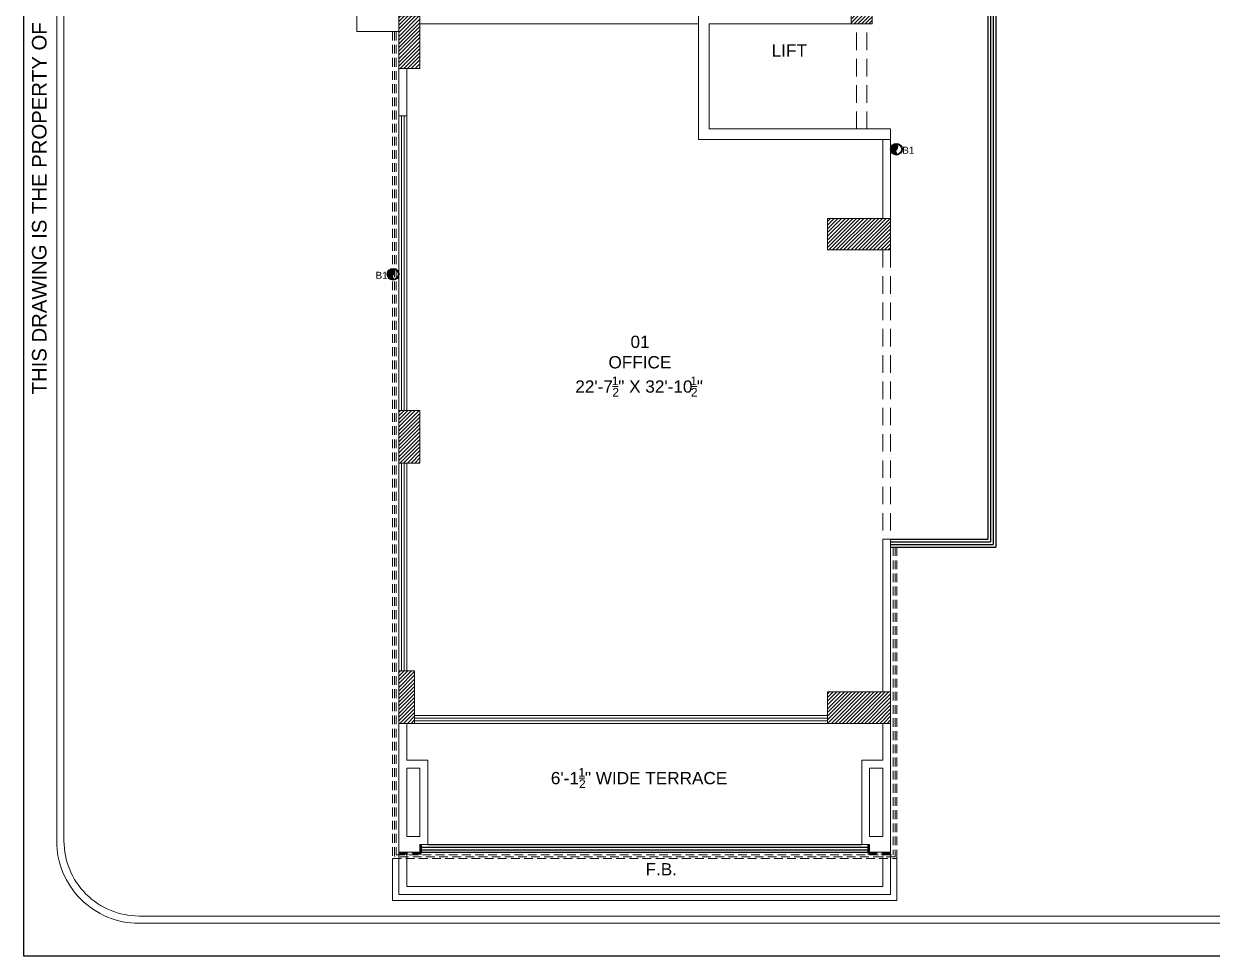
# Model space of a CAD drawing. Header units: inches. Extents: x 1807 to 67852, y 1160 to 20242.
# Drawn here: x 11298 to 11976, y 8125 to 8657 of the extents above; entities that cross this region are included whole.
import ezdxf

# ---------------------------------------------------------------- set-up
doc = ezdxf.new("R2010")
doc.units = ezdxf.units.IN
doc.header["$MEASUREMENT"] = 0
doc.linetypes.add('DASHED', pattern=[0.75, 0.5, -0.25])
for name, color, linetype, lineweight in [('02WINDOW & DOTTED', 8, 'Continuous', 20), ('4 upvc pip', 5, 'Continuous', 30), ('4 upvc pip hatch', 6, 'Continuous', 5), ('4. UPCV', 6, 'Continuous', 30), ('A-HATCH', 252, 'Continuous', 13), ('BLOCK', 7, 'Continuous', 0), ('column_01', 7, 'Continuous', 18), ('HATCH', 8, 'Continuous', 0), ('RAILING', 8, 'Continuous', 25), ('SHOP TEXT', 7, 'Continuous', 15), ('wall', 7, 'Continuous', 20)]:
    doc.layers.add(name, color=color, linetype=linetype, lineweight=lineweight)
doc.styles.add('Krupalu', font='arial.ttf', dxfattribs={"height": 8})
doc.styles.add('Krupalu 1', font='arial.ttf')
pattern_1 = [(45, (0, -2407.892066694796), (-1.060660171779821, 1.060660171779821), [])]

# ---------------------------------------------------------------- blocks, each defined once
blk = doc.blocks.new('rtytrut')
at = {"layer": 'HATCH'}
h = blk.add_hatch(dxfattribs=at)
h.set_pattern_fill('ANSI31', color=256, scale=12, style=0)
h.set_pattern_definition(pattern_1)
h.paths.add_polyline_path([(135215.6783395884, -630921.393215023), (135215.6783400592, -630885.393214976), (135227.6783400662, -630885.3932150751), (135227.67833959, -630921.3932151389)])
h = blk.add_hatch(dxfattribs=at)
h.set_pattern_fill('ANSI31', color=256, scale=12, style=0)
h.set_pattern_definition(pattern_1)
h.paths.add_polyline_path([(134969.6783374655, -630916.8932149205), (134969.6783369947, -630946.8932149676), (134957.6783369877, -630946.8932148684), (134957.6783374639, -630916.8932148046)])
h = blk.add_hatch(dxfattribs=at)
h.set_pattern_fill('ANSI31', color=256, scale=12, style=0)
h.set_pattern_definition(pattern_1)
h.paths.add_polyline_path([(135238.1783394095, -631032.3932145878), (135202.1783393625, -631032.3932150586), (135202.1783394617, -631050.3932150656), (135238.1783395255, -631050.3932145893)])
h = blk.add_hatch(dxfattribs=at)
h.set_pattern_fill('ANSI31', color=256, scale=12, style=0)
h.set_pattern_definition(pattern_1)
h.paths.add_polyline_path([(134969.6783394825, -631141.893214741), (134969.6783390117, -631171.893214788), (134957.6783390048, -631171.8932146889), (134957.678339481, -631141.8932146251)])
h = blk.add_hatch(dxfattribs=at)
h.set_pattern_fill('ANSI31', color=256, scale=12, style=0)
h.set_pattern_definition(pattern_1)
h.paths.add_polyline_path([(134966.6783400548, -631320.3932148032), (134966.678339584, -631290.3932147562), (134957.678339577, -631290.3932148553), (134957.6783400533, -631320.3932149191)])
h = blk.add_hatch(dxfattribs=at)
h.set_pattern_fill('ANSI31', color=256, scale=12, style=0)
h.set_pattern_definition(pattern_1)
h.paths.add_polyline_path([(135238.1783394624, -631302.3932147382), (135202.1783394154, -631302.393215209), (135202.1783395146, -631320.393215216), (135238.1783395784, -631320.3932147397)])
at = {"layer": 'column_01'}
for points in [[(135215.6783395884, -630921.393215023), (135215.6783400592, -630885.393214976), (135227.6783400662, -630885.3932150751), (135227.67833959, -630921.3932151389)], [(134969.6783374655, -630916.8932149205), (134969.6783369947, -630946.8932149676), (134957.6783369877, -630946.8932148684), (134957.6783374639, -630916.8932148046)], [(135238.1783394095, -631032.3932145878), (135202.1783393625, -631032.3932150586), (135202.1783394617, -631050.3932150656), (135238.1783395255, -631050.3932145893)], [(134969.6783394825, -631141.893214741), (134969.6783390117, -631171.893214788), (134957.6783390048, -631171.8932146889), (134957.678339481, -631141.8932146251)], [(134966.6783400548, -631320.3932148032), (134966.678339584, -631290.3932147562), (134957.678339577, -631290.3932148553), (134957.6783400533, -631320.3932149191)], [(135238.1783394624, -631302.3932147382), (135202.1783394154, -631302.393215209), (135202.1783395146, -631320.393215216), (135238.1783395784, -631320.3932147397)]]:
    blk.add_lwpolyline(points, close=True, dxfattribs=at)

msp = doc.modelspace()

# ---------------------------------------------------------------- hatches: boundary and pattern name
at = {"layer": '4 upvc pip hatch', "ltscale": 10}
h = msp.add_hatch(dxfattribs=at)
h.set_pattern_fill('ANSI31', color=256, scale=3, style=0)
h.set_pattern_definition([(315, (-51888.95661883766, 149311.6000378709), (-0.2651650429449554, -0.2651650429449554), [])])
edge = h.paths.add_edge_path()
edge.add_spline(control_points=[(11795.42702547666, 8588.630559952882), (11795.84371457623, 8588.066619575733), (11796.86826180401, 8586.680013710295), (11794.59912562265, 8584.622475115943), (11795.58998532019, 8583.225166204513), (11795.99159151897, 8582.658821724308)], knot_values=[0, 0, 0, 0, 1.259254292856843, 3.096230486813582, 4.348223097679245, 4.348223097679245, 4.348223097679245, 4.348223097679245], degree=3, periodic=0)
edge.add_arc((11795.63960552733, 8585.63810114418), 3, 180, 276.73795711866546, ccw=False)
edge.add_arc((11795.63960552733, 8585.63810114418), 3, 94.06338523190618, 180, ccw=False)
h = msp.add_hatch(dxfattribs=at)
h.set_pattern_fill('ANSI31', color=256, scale=3, style=0)
h.set_pattern_definition([(315, (-52176.05661883766, 149240.2943760066), (-0.2651650429449554, -0.2651650429449554), [])])
edge = h.paths.add_edge_path()
edge.add_spline(control_points=[(11508.32702547667, 8517.324898088596), (11508.74371457624, 8516.760957711447), (11509.76826180401, 8515.374351846009), (11507.49912562265, 8513.316813251657), (11508.48998532019, 8511.919504340227), (11508.89159151897, 8511.353159860022)], knot_values=[0, 0, 0, 0, 1.259254292856843, 3.096230486813582, 4.348223097679245, 4.348223097679245, 4.348223097679245, 4.348223097679245], degree=3, periodic=0)
edge.add_arc((11508.53960552733, 8514.332439279895), 3, 180, 276.73795711866546, ccw=False)
edge.add_arc((11508.53960552733, 8514.332439279895), 3, 94.06338523190618, 180, ccw=False)

# ---------------------------------------------------------------- linework, layer by layer
at = {"layer": '02WINDOW & DOTTED', "linetype": 'DASHED', "ltscale": 20}
for p, q in [((11772.83960552733, 8597.174890353257), (11772.8396055273, 8657.174890353257)), ((11772.83960552733, 8597.174890353257), (11772.8396055273, 8657.174890353257)), ((11772.83960552733, 8597.174890353257), (11772.8396055273, 8657.174890353257)), ((11772.83960552733, 8597.174890353257), (11772.8396055273, 8657.174890353257)), ((11778.83960552733, 8597.174890353257), (11778.8396055273, 8657.174890353257)), ((11778.83960552733, 8597.174890353257), (11778.8396055273, 8657.174890353257)), ((11778.83960552733, 8597.174890353257), (11778.8396055273, 8657.174890353257)), ((11778.83960552733, 8597.174890353257), (11778.8396055273, 8657.174890353257)), ((11787.83960552736, 8528.174890664552), (11787.83960552736, 8363.174890664552)), ((11787.83960552736, 8528.174890664552), (11787.83960552736, 8363.174890664552)), ((11787.83960552736, 8528.174890664552), (11787.83960552736, 8363.174890664552)), ((11787.83960552736, 8528.174890664552), (11787.83960552736, 8363.174890664552)), ((11792.33960552736, 8528.174890664552), (11792.33960552736, 8363.174890664552)), ((11792.33960552736, 8528.174890664552), (11792.33960552736, 8363.174890664552)), ((11792.33960552736, 8528.174890664552), (11792.33960552736, 8363.174890664552)), ((11792.33960552736, 8528.174890664552), (11792.33960552736, 8363.174890664552))]:
    msp.add_line(p, q, dxfattribs=at)
at = {"layer": '02WINDOW & DOTTED', "linetype": 'DASHED', "ltscale": 10}
for p, q in [((11508.33960552736, 8652.673744727304), (11508.33960552736, 8181.174890356982)), ((11508.33960552736, 8652.673744727304), (11508.33960552736, 8181.174890356982)), ((11508.33960552736, 8652.673744727304), (11508.33960552736, 8181.174890356982)), ((11508.33960552736, 8652.673744727304), (11508.33960552736, 8181.174890356982)), ((11509.33960552736, 8652.673744727304), (11509.33960552736, 8182.174890356982)), ((11509.33960552736, 8652.673744727304), (11509.33960552736, 8182.174890356982)), ((11509.33960552736, 8652.673744727304), (11509.33960552736, 8182.174890356982)), ((11509.33960552736, 8652.673744727304), (11509.33960552736, 8182.174890356982)), ((11510.33960552736, 8652.673744727304), (11510.33960552736, 8183.174890356982)), ((11510.33960552736, 8652.673744727304), (11510.33960552736, 8183.174890356982)), ((11510.33960552736, 8652.673744727304), (11510.33960552736, 8183.174890356982)), ((11510.33960552736, 8652.673744727304), (11510.33960552736, 8183.174890356982)), ((11793.83960552736, 8358.674890664552), (11793.83960552736, 8183.174890356982)), ((11793.83960552736, 8358.674890664552), (11793.83960552736, 8183.174890356982)), ((11793.83960552736, 8358.674890664552), (11793.83960552736, 8183.174890356982)), ((11793.83960552736, 8358.674890664552), (11793.83960552736, 8183.174890356982)), ((11794.83960552736, 8358.674890664552), (11794.83960552736, 8182.174890356982)), ((11794.83960552736, 8358.674890664552), (11794.83960552736, 8182.174890356982)), ((11794.83960552736, 8358.674890664552), (11794.83960552736, 8182.174890356982)), ((11794.83960552736, 8358.674890664552), (11794.83960552736, 8182.174890356982)), ((11795.83960552736, 8358.674890664552), (11795.83960552736, 8181.174890356982)), ((11795.83960552736, 8358.674890664552), (11795.83960552736, 8181.174890356982)), ((11795.83960552736, 8358.674890664552), (11795.83960552736, 8181.174890356982)), ((11795.83960552736, 8358.674890664552), (11795.83960552736, 8181.174890356982)), ((11524.33960552736, 8189.17489035512), (11524.33960552736, 8184.17489035512)), ((11524.33960552736, 8189.17489035512), (11524.33960552736, 8184.17489035512)), ((11524.33960552736, 8189.17489035512), (11524.33960552736, 8184.17489035512)), ((11524.33960552736, 8189.17489035512), (11524.33960552736, 8184.17489035512)), ((11524.83960552736, 8189.17489035512), (11524.83960552736, 8183.67489035512)), ((11524.83960552736, 8189.17489035512), (11524.83960552736, 8183.67489035512)), ((11524.83960552736, 8189.17489035512), (11524.83960552736, 8183.67489035512)), ((11524.83960552736, 8189.17489035512), (11524.83960552736, 8183.67489035512)), ((11779.33960552733, 8189.174890355236), (11779.33960552733, 8183.67489035512)), ((11779.33960552733, 8189.174890355236), (11779.33960552733, 8183.67489035512)), ((11779.33960552733, 8189.174890355236), (11779.33960552733, 8183.67489035512)), ((11779.33960552733, 8189.174890355236), (11779.33960552733, 8183.67489035512)), ((11779.83960552733, 8189.174890355236), (11779.83960552733, 8184.17489035512)), ((11779.83960552733, 8189.174890355236), (11779.83960552733, 8184.17489035512)), ((11779.83960552733, 8189.174890355236), (11779.83960552733, 8184.17489035512)), ((11779.83960552733, 8189.174890355236), (11779.83960552733, 8184.17489035512)), ((11508.33960552736, 8181.174890356982), (11795.83960552736, 8181.174890356982)), ((11508.33960552736, 8181.174890356982), (11795.83960552736, 8181.174890356982)), ((11508.33960552736, 8181.174890356982), (11795.83960552736, 8181.174890356982)), ((11508.33960552736, 8181.174890356982), (11795.83960552736, 8181.174890356982)), ((11794.83960552736, 8182.174890356982), (11509.33960552736, 8182.174890356982)), ((11794.83960552736, 8182.174890356982), (11509.33960552736, 8182.174890356982)), ((11794.83960552736, 8182.174890356982), (11509.33960552736, 8182.174890356982)), ((11794.83960552736, 8182.174890356982), (11509.33960552736, 8182.174890356982)), ((11510.33960552736, 8183.174890356982), (11793.83960552736, 8183.174890356982)), ((11510.33960552736, 8183.174890356982), (11793.83960552736, 8183.174890356982)), ((11510.33960552736, 8183.174890356982), (11793.83960552736, 8183.174890356982)), ((11510.33960552736, 8183.174890356982), (11793.83960552736, 8183.174890356982)), ((11511.83960552736, 8184.674890353257), (11511.83960552739, 8183.67489035512)), ((11511.83960552736, 8184.674890353257), (11511.83960552739, 8183.67489035512)), ((11511.83960552736, 8184.674890353257), (11511.83960552739, 8183.67489035512)), ((11511.83960552736, 8184.674890353257), (11511.83960552739, 8183.67489035512)), ((11524.33960552736, 8184.17489035512), (11511.83960552736, 8184.17489035512)), ((11524.33960552736, 8184.17489035512), (11511.83960552736, 8184.17489035512)), ((11524.33960552736, 8184.17489035512), (11511.83960552736, 8184.17489035512)), ((11524.33960552736, 8184.17489035512), (11511.83960552736, 8184.17489035512)), ((11524.83960552736, 8183.67489035512), (11511.83960552736, 8183.67489035512)), ((11524.83960552736, 8183.67489035512), (11511.83960552736, 8183.67489035512)), ((11524.83960552736, 8183.67489035512), (11511.83960552736, 8183.67489035512)), ((11524.83960552736, 8183.67489035512), (11511.83960552736, 8183.67489035512)), ((11779.33960552733, 8183.67489035512), (11792.33960552739, 8183.67489035512)), ((11779.33960552733, 8183.67489035512), (11792.33960552739, 8183.67489035512)), ((11779.33960552733, 8183.67489035512), (11792.33960552739, 8183.67489035512)), ((11779.33960552733, 8183.67489035512), (11792.33960552739, 8183.67489035512)), ((11779.83960552733, 8184.17489035512), (11792.33960552739, 8184.17489035512)), ((11779.83960552733, 8184.17489035512), (11792.33960552739, 8184.17489035512)), ((11779.83960552733, 8184.17489035512), (11792.33960552739, 8184.17489035512)), ((11779.83960552733, 8184.17489035512), (11792.33960552739, 8184.17489035512)), ((11792.33960552739, 8184.674890353257), (11792.33960552739, 8183.67489035512)), ((11792.33960552739, 8184.674890353257), (11792.33960552739, 8183.67489035512)), ((11792.33960552739, 8184.674890353257), (11792.33960552739, 8183.67489035512)), ((11792.33960552739, 8184.674890353257), (11792.33960552739, 8183.67489035512))]:
    msp.add_line(p, q, dxfattribs=at)
at = {"layer": '02WINDOW & DOTTED', "ltscale": 20}
for p, q in [((11511.84075353619, 8436.674890628696), (11511.84075353619, 8604.67489046036)), ((11511.84075353619, 8436.674890628696), (11511.84075353619, 8604.67489046036)), ((11511.84075353619, 8436.674890628696), (11511.84075353619, 8604.67489046036)), ((11511.84075353619, 8436.674890628696), (11511.84075353619, 8604.67489046036)), ((11513.34075353619, 8436.674890628696), (11513.34075353619, 8604.67489046036)), ((11513.34075353619, 8436.674890628696), (11513.34075353619, 8604.67489046036)), ((11513.34075353619, 8436.674890628696), (11513.34075353619, 8604.67489046036)), ((11513.34075353619, 8436.674890628696), (11513.34075353619, 8604.67489046036)), ((11514.84075353619, 8436.674890628696), (11514.84075353619, 8604.67489046036)), ((11514.84075353619, 8436.674890628696), (11514.84075353619, 8604.67489046036)), ((11514.84075353619, 8436.674890628696), (11514.84075353619, 8604.67489046036)), ((11514.84075353619, 8436.674890628696), (11514.84075353619, 8604.67489046036)), ((11516.34075353619, 8436.674890628696), (11516.34075353619, 8604.67489046036)), ((11516.34075353619, 8436.674890628696), (11516.34075353619, 8604.67489046036)), ((11516.34075353619, 8436.674890628696), (11516.34075353619, 8604.67489046036)), ((11516.34075353619, 8436.674890628696), (11516.34075353619, 8604.67489046036)), ((11511.83960552733, 8288.17489052299), (11511.83960552733, 8406.674890602735)), ((11511.83960552733, 8288.17489052299), (11511.83960552733, 8406.674890602735)), ((11511.83960552733, 8288.17489052299), (11511.83960552733, 8406.674890602735)), ((11511.83960552733, 8288.17489052299), (11511.83960552733, 8406.674890602735)), ((11513.33960552733, 8288.17489052299), (11513.33960552733, 8406.674890602735)), ((11513.33960552733, 8288.17489052299), (11513.33960552733, 8406.674890602735)), ((11513.33960552733, 8288.17489052299), (11513.33960552733, 8406.674890602735)), ((11513.33960552733, 8288.17489052299), (11513.33960552733, 8406.674890602735)), ((11514.83960552733, 8288.17489052299), (11514.83960552733, 8406.674890602735)), ((11514.83960552733, 8288.17489052299), (11514.83960552733, 8406.674890602735)), ((11514.83960552733, 8288.17489052299), (11514.83960552733, 8406.674890602735)), ((11514.83960552733, 8288.17489052299), (11514.83960552733, 8406.674890602735)), ((11516.33960552733, 8288.17489052299), (11516.33960552733, 8406.674890602735)), ((11516.33960552733, 8288.17489052299), (11516.33960552733, 8406.674890602735)), ((11516.33960552733, 8288.17489052299), (11516.33960552733, 8406.674890602735)), ((11516.33960552733, 8288.17489052299), (11516.33960552733, 8406.674890602735)), ((11520.84075400807, 8262.674890353257), (11756.34075351372, 8262.674890353257)), ((11520.84075400807, 8262.674890353257), (11756.34075351372, 8262.674890353257)), ((11520.84075400807, 8262.674890353257), (11756.34075351372, 8262.674890353257)), ((11520.84075400807, 8262.674890353257), (11756.34075351372, 8262.674890353257)), ((11520.84075400807, 8261.174890353257), (11756.34075351372, 8261.174890353257)), ((11520.84075400807, 8261.174890353257), (11756.34075351372, 8261.174890353257)), ((11520.84075400807, 8261.174890353257), (11756.34075351372, 8261.174890353257)), ((11520.84075400807, 8261.174890353257), (11756.34075351372, 8261.174890353257)), ((11520.84075407042, 8259.67489040285), (11756.34075353025, 8259.674891700532)), ((11520.84075407042, 8259.67489040285), (11756.34075353025, 8259.674891700532)), ((11520.84075407042, 8259.67489040285), (11756.34075353025, 8259.674891700532)), ((11520.84075407042, 8259.67489040285), (11756.34075353025, 8259.674891700532)), ((11520.84075407868, 8258.17489040285), (11756.34075353851, 8258.174891700532)), ((11520.84075407868, 8258.17489040285), (11756.34075353851, 8258.174891700532)), ((11520.84075407868, 8258.17489040285), (11756.34075353851, 8258.174891700532)), ((11520.84075407868, 8258.17489040285), (11756.34075353851, 8258.174891700532))]:
    msp.add_line(p, q, dxfattribs=at)
at = {"layer": '4 upvc pip'}
msp.add_lwpolyline([(11297.95126233416, 9838.79226470621), (13721.15252425352, 9838.79226470621), (13721.15252425352, 8125.417635068383), (11297.95126233416, 8125.417635068383)], close=True, dxfattribs=at)
at = {"layer": '4. UPCV', "ltscale": 10}
for centre, radius in [((11795.63960552733, 8585.63810114418), 3.3), ((11795.63960552733, 8585.63810114418), 3), ((11508.53960552733, 8514.332439279895), 3.3), ((11508.53960552733, 8514.332439279895), 3)]:
    msp.add_circle(centre, radius, dxfattribs=at)
for points in [[(11795.42702547666, 8588.630559952882), (11795.84371448772, 8588.066619695821), (11796.8682594517, 8586.680013654452), (11794.59912797422, 8584.622475154083), (11795.58998540422, 8583.225166086166), (11795.99159151897, 8582.658821724308)], [(11508.32702547667, 8517.324898088596), (11508.74371448773, 8516.760957831537), (11509.7682594517, 8515.374351790166), (11507.49912797423, 8513.316813289797), (11508.48998540422, 8511.919504221878), (11508.89159151897, 8511.353159860022)]]:
    msp.add_open_spline(points, degree=3, knots=[0, 0, 0, 0, 1.888881036914295, 4.644344532957505, 6.522333056651726, 6.522333056651726, 6.522333056651726, 6.522333056651726], dxfattribs=at)
at = {"layer": 'A-HATCH'}
for points in [[(13655.40475003916, 9820.026733048175), (11359.61924405588, 9820.026733048275, 0.4142135623730951), (11316.71679399206, 9777.124282984372), (11316.71679399206, 8191.165409282758, 0.4142135623730951), (11363.69903654837, 8144.183166726254), (13652.34557484106, 8144.183166726254, 0.4142135623730953), (13702.38699259563, 8194.224584480915), (13702.38699259563, 9773.044490491833, 0.4142135623730951)], [(13655.40475003916, 9815.856614902006), (11359.61924405588, 9815.85661490208, 0.4142135623730951), (11320.88691213806, 9777.124282984372), (11320.88691213806, 8191.165409282758, 0.4142135623730951), (11363.69903654837, 8148.353284872497), (13652.34557484106, 8148.353284872497, 0.4142135623731504), (13698.21687444937, 8194.224584480915), (13698.21687444937, 9773.044490491833, 0.4142135623731546)]]:
    msp.add_lwpolyline(points, format="xyb", close=True, dxfattribs=at)
at = {"layer": 'RAILING'}
for p, q in [((11847.83960552733, 9372.67489035314), (11847.83960552739, 8363.174890664552)), ((11847.83960552733, 9372.67489035314), (11847.83960552739, 8363.174890664552)), ((11847.83960552733, 9372.67489035314), (11847.83960552739, 8363.174890664552)), ((11847.83960552733, 9372.67489035314), (11847.83960552739, 8363.174890664552)), ((11849.33960552733, 9372.67489035314), (11849.33960552739, 8361.674890664552)), ((11849.33960552733, 9372.67489035314), (11849.33960552739, 8361.674890664552)), ((11849.33960552733, 9372.67489035314), (11849.33960552739, 8361.674890664552)), ((11849.33960552733, 9372.67489035314), (11849.33960552739, 8361.674890664552)), ((11850.83960552733, 9368.17489035314), (11850.83960552739, 8360.174890664552)), ((11850.83960552733, 9368.17489035314), (11850.83960552739, 8360.174890664552)), ((11850.83960552733, 9368.17489035314), (11850.83960552739, 8360.174890664552)), ((11850.83960552733, 9368.17489035314), (11850.83960552739, 8360.174890664552)), ((11852.33960552733, 9368.17489035314), (11852.33960552739, 8358.674890664552)), ((11852.33960552733, 9368.17489035314), (11852.33960552739, 8358.674890664552)), ((11852.33960552733, 9368.17489035314), (11852.33960552739, 8358.674890664552)), ((11852.33960552733, 9368.17489035314), (11852.33960552739, 8358.674890664552)), ((11792.33960552736, 8363.174890664435), (11847.83960552739, 8363.174890664552)), ((11792.33960552736, 8363.174890664435), (11847.83960552739, 8363.174890664552)), ((11792.33960552736, 8363.174890664435), (11847.83960552739, 8363.174890664552)), ((11792.33960552736, 8363.174890664435), (11847.83960552739, 8363.174890664552)), ((11792.33960552736, 8361.674890664435), (11849.33960552739, 8361.674890664552)), ((11792.33960552736, 8361.674890664435), (11849.33960552739, 8361.674890664552)), ((11792.33960552736, 8361.674890664435), (11849.33960552739, 8361.674890664552)), ((11792.33960552736, 8361.674890664435), (11849.33960552739, 8361.674890664552)), ((11792.33960552739, 8360.174890664552), (11850.83960552739, 8360.174890664552)), ((11792.33960552739, 8360.174890664552), (11850.83960552739, 8360.174890664552)), ((11792.33960552739, 8360.174890664552), (11850.83960552739, 8360.174890664552)), ((11792.33960552739, 8360.174890664552), (11850.83960552739, 8360.174890664552)), ((11792.33960552739, 8358.674890664552), (11852.33960552739, 8358.674890664552)), ((11792.33960552739, 8358.674890664552), (11852.33960552739, 8358.674890664552)), ((11792.33960552739, 8358.674890664552), (11852.33960552739, 8358.674890664552)), ((11792.33960552739, 8358.674890664552), (11852.33960552739, 8358.674890664552)), ((11528.33960552733, 8189.174890353257), (11775.83960552733, 8189.174890353257)), ((11528.33960552733, 8189.174890353257), (11775.83960552733, 8189.174890353257)), ((11528.33960552733, 8189.174890353257), (11775.83960552733, 8189.174890353257)), ((11528.33960552733, 8189.174890353257), (11775.83960552733, 8189.174890353257)), ((11523.83960552739, 8187.674890353257), (11780.33960552733, 8187.674890353257)), ((11523.83960552739, 8187.674890353257), (11780.33960552733, 8187.674890353257)), ((11523.83960552739, 8187.674890353257), (11780.33960552733, 8187.674890353257)), ((11523.83960552739, 8187.674890353257), (11780.33960552733, 8187.674890353257)), ((11523.83960552739, 8186.174890353257), (11780.33960552733, 8186.174890353257)), ((11523.83960552739, 8186.174890353257), (11780.33960552733, 8186.174890353257)), ((11523.83960552739, 8186.174890353257), (11780.33960552733, 8186.174890353257)), ((11523.83960552739, 8186.174890353257), (11780.33960552733, 8186.174890353257)), ((11523.83960552739, 8184.674890353257), (11780.33960552733, 8184.674890353257)), ((11523.83960552739, 8184.674890353257), (11780.33960552733, 8184.674890353257)), ((11523.83960552739, 8184.674890353257), (11780.33960552733, 8184.674890353257)), ((11523.83960552739, 8184.674890353257), (11780.33960552733, 8184.674890353257))]:
    msp.add_line(p, q, dxfattribs=at)
at = {"layer": 'SHOP TEXT', "ltscale": 0.1}
for p, q in [((11633.78766860692, 8450.300897948939), (11637.01965728348, 8450.300897948939)), ((11633.78766860692, 8450.300897948939), (11637.01965728348, 8450.300897948939)), ((11633.78766860692, 8450.300897948939), (11637.01965728348, 8450.300897948939)), ((11633.78766860692, 8450.300897948939), (11637.01965728348, 8450.300897948939)), ((11678.59856740377, 8450.300897948939), (11681.83055608034, 8450.300897948939)), ((11678.59856740377, 8450.300897948939), (11681.83055608034, 8450.300897948939)), ((11678.59856740377, 8450.300897948939), (11681.83055608034, 8450.300897948939)), ((11678.59856740377, 8450.300897948939), (11681.83055608034, 8450.300897948939)), ((11614.77768983835, 8227.009841927356), (11618.00967851492, 8227.009841927356)), ((11614.77768983835, 8227.009841927356), (11618.00967851492, 8227.009841927356)), ((11614.77768983835, 8227.009841927356), (11618.00967851492, 8227.009841927356)), ((11614.77768983835, 8227.009841927356), (11618.00967851492, 8227.009841927356))]:
    msp.add_line(p, q, dxfattribs=at)
at = {"layer": 'wall'}
for p, q in [((11682.83960552733, 8663.174890353257), (11682.83960552733, 8591.17489035314)), ((11682.83960552733, 8663.174890353257), (11682.83960552733, 8591.17489035314)), ((11682.83960552733, 8663.174890353257), (11682.83960552733, 8591.17489035314)), ((11682.83960552733, 8663.174890353257), (11682.83960552733, 8591.17489035314)), ((11487.83960552733, 8661.674890353257), (11487.83960552733, 8652.674890353257)), ((11487.83960552733, 8661.674890353257), (11487.83960552733, 8652.674890353257)), ((11487.83960552733, 8661.674890353257), (11487.83960552733, 8652.674890353257)), ((11487.83960552733, 8661.674890353257), (11487.83960552733, 8652.674890353257)), ((11523.84075141879, 8657.17489035314), (11682.83960552736, 8657.174890353257)), ((11523.84075141879, 8657.174890353257), (11523.84075141879, 8631.674890423223)), ((11523.84075141879, 8657.17489035314), (11682.83960552736, 8657.174890353257)), ((11523.84075141879, 8657.174890353257), (11523.84075141879, 8631.674890423223)), ((11523.84075141879, 8657.17489035314), (11682.83960552736, 8657.174890353257)), ((11523.84075141879, 8657.17489035314), (11682.83960552736, 8657.174890353257)), ((11523.84075141879, 8657.174890353257), (11523.84075141879, 8631.674890423223)), ((11523.84075141879, 8657.174890353257), (11523.84075141879, 8631.674890423223)), ((11688.83960552733, 8657.174890353257), (11781.84075365714, 8657.174890353257)), ((11688.83960552733, 8657.174890356982), (11688.83960552733, 8597.174890353257)), ((11688.83960552733, 8657.174890353257), (11781.84075365714, 8657.174890353257)), ((11688.83960552733, 8657.174890356982), (11688.83960552733, 8597.174890353257)), ((11688.83960552733, 8657.174890353257), (11781.84075365714, 8657.174890353257)), ((11688.83960552733, 8657.174890356982), (11688.83960552733, 8597.174890353257)), ((11688.83960552733, 8657.174890353257), (11781.84075365714, 8657.174890353257)), ((11688.83960552733, 8657.174890356982), (11688.83960552733, 8597.174890353257)), ((11487.83960552733, 8652.674890353257), (11511.83960552733, 8652.674890571652)), ((11487.83960552733, 8652.674890353257), (11511.83960552733, 8652.674890571652)), ((11487.83960552733, 8652.674890353257), (11511.83960552733, 8652.674890571652)), ((11487.83960552733, 8652.674890353257), (11511.83960552733, 8652.674890571652)), ((11511.83960552733, 8652.674890571652), (11511.83960552733, 8604.67489046036)), ((11511.83960552733, 8652.674890571652), (11511.83960552733, 8604.67489046036)), ((11511.83960552733, 8652.674890571652), (11511.83960552733, 8604.67489046036)), ((11511.83960552733, 8652.674890571652), (11511.83960552733, 8604.67489046036)), ((11516.33960552733, 8631.674890423223), (11516.33960552733, 8604.67489046036)), ((11516.33960552733, 8631.674890423223), (11523.84075141879, 8631.674890423223)), ((11516.33960552733, 8631.674890423223), (11516.33960552733, 8604.67489046036)), ((11516.33960552733, 8631.674890423223), (11523.84075141879, 8631.674890423223)), ((11516.33960552733, 8631.674890423223), (11523.84075141879, 8631.674890423223)), ((11516.33960552733, 8631.674890423223), (11516.33960552733, 8604.67489046036)), ((11516.33960552733, 8631.674890423223), (11516.33960552733, 8604.67489046036)), ((11516.33960552733, 8631.674890423223), (11523.84075141879, 8631.674890423223)), ((11511.83960552733, 8604.67489046036), (11516.33960552733, 8604.67489046036)), ((11511.83960552733, 8604.67489046036), (11516.33960552733, 8604.67489046036)), ((11511.83960552733, 8604.67489046036), (11516.33960552733, 8604.67489046036)), ((11511.83960552733, 8604.67489046036), (11516.33960552733, 8604.67489046036)), ((11688.83960552733, 8597.174890353257), (11792.33960552733, 8597.174890353257)), ((11688.83960552733, 8597.174890353257), (11792.33960552733, 8597.174890353257)), ((11688.83960552733, 8597.174890353257), (11792.33960552733, 8597.174890353257)), ((11688.83960552733, 8597.174890353257), (11792.33960552733, 8597.174890353257)), ((11792.33960552736, 8597.174890356982), (11792.33960552736, 8528.174890739407)), ((11792.33960552736, 8597.174890356982), (11792.33960552736, 8528.174890739407)), ((11792.33960552736, 8597.174890356982), (11792.33960552736, 8528.174890739407)), ((11792.33960552736, 8597.174890356982), (11792.33960552736, 8528.174890739407)), ((11682.83960552733, 8591.174890353257), (11792.33960552736, 8591.17489035314)), ((11682.83960552733, 8591.174890353257), (11792.33960552736, 8591.17489035314)), ((11682.83960552733, 8591.174890353257), (11792.33960552736, 8591.17489035314)), ((11682.83960552733, 8591.174890353257), (11792.33960552736, 8591.17489035314)), ((11787.83960552733, 8591.174890353257), (11787.83960552733, 8546.17489074092)), ((11787.83960552733, 8591.174890353257), (11787.83960552733, 8546.17489074092)), ((11787.83960552733, 8591.174890353257), (11787.83960552733, 8546.17489074092)), ((11787.83960552733, 8591.174890353257), (11787.83960552733, 8546.17489074092)), ((11787.83960552733, 8546.17489074092), (11756.34075338642, 8546.17489074092)), ((11756.34075338642, 8546.17489074092), (11756.34075338642, 8528.174890664552)), ((11787.83960552733, 8546.17489074092), (11756.34075338642, 8546.17489074092)), ((11756.34075338642, 8546.17489074092), (11756.34075338642, 8528.174890664552)), ((11756.34075338642, 8546.17489074092), (11756.34075338642, 8528.174890664552)), ((11787.83960552733, 8546.17489074092), (11756.34075338642, 8546.17489074092)), ((11787.83960552733, 8546.17489074092), (11756.34075338642, 8546.17489074092)), ((11756.34075338642, 8546.17489074092), (11756.34075338642, 8528.174890664552)), ((11756.34075338642, 8528.174890664552), (11792.33960552736, 8528.174890664552)), ((11756.34075338642, 8528.174890664552), (11792.33960552736, 8528.174890664552)), ((11756.34075338642, 8528.174890664552), (11792.33960552736, 8528.174890664552)), ((11756.34075338642, 8528.174890664552), (11792.33960552736, 8528.174890664552)), ((11511.83960552733, 8436.674890703202), (11511.83960552733, 8406.674890602735)), ((11511.83960552733, 8436.674890703202), (11511.83960552733, 8406.674890602735)), ((11511.83960552733, 8436.674890703202), (11511.83960552733, 8406.674890602735)), ((11511.83960552733, 8436.674890703202), (11511.83960552733, 8406.674890602735)), ((11787.83960552733, 8363.174890664435), (11787.83960552736, 8276.174890119728)), ((11792.33960552736, 8363.174890664435), (11787.83960552733, 8363.174890664435)), ((11787.83960552733, 8363.174890664435), (11787.83960552736, 8276.174890119728)), ((11792.33960552736, 8363.174890664435), (11787.83960552733, 8363.174890664435)), ((11787.83960552733, 8363.174890664435), (11787.83960552736, 8276.174890119728)), ((11792.33960552736, 8363.174890664435), (11787.83960552733, 8363.174890664435)), ((11787.83960552733, 8363.174890664435), (11787.83960552736, 8276.174890119728)), ((11792.33960552736, 8363.174890664435), (11787.83960552733, 8363.174890664435)), ((11792.33960552736, 8363.174890664435), (11792.33960552733, 8184.67489035512)), ((11792.33960552736, 8363.174890664435), (11792.33960552733, 8184.67489035512)), ((11792.33960552736, 8363.174890664435), (11792.33960552733, 8184.67489035512)), ((11792.33960552736, 8363.174890664435), (11792.33960552733, 8184.67489035512)), ((11511.83960552733, 8288.174890473398), (11511.83960552733, 8184.67489035512)), ((11511.83960552733, 8288.174890473398), (11511.83960552733, 8184.67489035512)), ((11511.83960552733, 8288.174890473398), (11511.83960552733, 8184.67489035512)), ((11511.83960552733, 8288.174890473398), (11511.83960552733, 8184.67489035512)), ((11511.84075360091, 8288.174890473398), (11520.84075427903, 8288.174890572584)), ((11511.84075360091, 8288.174890473398), (11520.84075427903, 8288.174890572584)), ((11511.84075360091, 8288.174890473398), (11520.84075427903, 8288.174890572584)), ((11511.84075360091, 8288.174890473398), (11520.84075427903, 8288.174890572584)), ((11520.84075427903, 8258.17489040285), (11520.84075427903, 8288.174890572584)), ((11520.84075427903, 8258.17489040285), (11520.84075427903, 8288.174890572584)), ((11520.84075427903, 8258.17489040285), (11520.84075427903, 8288.174890572584)), ((11520.84075427903, 8258.17489040285), (11520.84075427903, 8288.174890572584)), ((11756.34075343933, 8276.174890119728), (11787.83960552736, 8276.174890119612)), ((11756.34075343933, 8258.174890588998), (11756.34075343933, 8276.174890119728)), ((11756.34075343933, 8276.174890119728), (11787.83960552736, 8276.174890119612)), ((11756.34075343933, 8258.174890588998), (11756.34075343933, 8276.174890119728)), ((11756.34075343933, 8276.174890119728), (11787.83960552736, 8276.174890119612)), ((11756.34075343933, 8258.174890588998), (11756.34075343933, 8276.174890119728)), ((11756.34075343933, 8276.174890119728), (11787.83960552736, 8276.174890119612)), ((11756.34075343933, 8258.174890588998), (11756.34075343933, 8276.174890119728)), ((11792.33960552736, 8276.174890119612), (11792.34075360277, 8276.174890119728)), ((11792.33960552736, 8276.174890119612), (11792.34075360277, 8276.174890119728)), ((11792.33960552736, 8276.174890119612), (11792.34075360277, 8276.174890119728)), ((11792.33960552736, 8276.174890119612), (11792.34075360277, 8276.174890119728)), ((11511.83960552733, 8262.674890353257), (11511.84075400572, 8262.674890353257)), ((11511.83960552733, 8262.674890353257), (11511.84075400572, 8262.674890353257)), ((11511.83960552733, 8262.674890353257), (11511.84075400572, 8262.674890353257)), ((11511.83960552733, 8262.674890353257), (11511.84075400572, 8262.674890353257)), ((11511.83960552733, 8258.174890353257), (11511.84075407717, 8258.174890353257)), ((11511.83960552733, 8258.174890353257), (11511.84075407717, 8258.174890353257)), ((11511.83960552733, 8258.174890353257), (11511.84075407717, 8258.174890353257)), ((11511.83960552733, 8258.174890353257), (11511.84075407717, 8258.174890353257)), ((11516.33960552733, 8258.174890467577), (11516.33960552733, 8237.17489035512)), ((11520.84075407868, 8258.17489040285), (11516.33960552733, 8258.174890467577)), ((11516.33960552733, 8258.174890467577), (11516.33960552733, 8237.17489035512)), ((11520.84075407868, 8258.17489040285), (11516.33960552733, 8258.174890467577)), ((11516.33960552733, 8258.174890467577), (11516.33960552733, 8237.17489035512)), ((11520.84075407868, 8258.17489040285), (11516.33960552733, 8258.174890467577)), ((11516.33960552733, 8258.174890467577), (11516.33960552733, 8237.17489035512)), ((11520.84075407868, 8258.17489040285), (11516.33960552733, 8258.174890467577)), ((11787.83960552736, 8258.174890588998), (11756.34075343933, 8258.174890588998)), ((11787.83960552736, 8258.174890588998), (11756.34075343933, 8258.174890588998)), ((11787.83960552736, 8258.174890588998), (11756.34075343933, 8258.174890588998)), ((11787.83960552736, 8258.174890588998), (11756.34075343933, 8258.174890588998)), ((11787.83960552736, 8258.174890588998), (11787.83960552733, 8237.174890353257)), ((11787.83960552736, 8258.174890588998), (11787.83960552733, 8237.174890353257)), ((11787.83960552736, 8258.174890588998), (11787.83960552733, 8237.174890353257)), ((11787.83960552736, 8258.174890588998), (11787.83960552733, 8237.174890353257)), ((11792.34075360277, 8258.174890588998), (11792.33960552736, 8258.174890588998)), ((11792.34075360277, 8258.174890588998), (11792.33960552736, 8258.174890588998)), ((11792.34075360277, 8258.174890588998), (11792.33960552736, 8258.174890588998)), ((11792.34075360277, 8258.174890588998), (11792.33960552736, 8258.174890588998)), ((11528.33960552733, 8237.17489035512), (11516.33960552733, 8237.17489035512)), ((11528.33960552733, 8237.17489035512), (11516.33960552733, 8237.17489035512)), ((11528.33960552733, 8237.17489035512), (11516.33960552733, 8237.17489035512)), ((11528.33960552733, 8237.17489035512), (11516.33960552733, 8237.17489035512)), ((11528.33960552733, 8237.174890353257), (11528.33960552733, 8189.174890355236)), ((11528.33960552733, 8237.174890353257), (11528.33960552733, 8189.174890355236)), ((11528.33960552733, 8237.174890353257), (11528.33960552733, 8189.174890355236)), ((11528.33960552733, 8237.174890353257), (11528.33960552733, 8189.174890355236)), ((11775.83960552736, 8237.174890353257), (11787.83960552733, 8237.174890353257)), ((11775.83960552736, 8237.174890353257), (11775.83960552733, 8189.17489035512)), ((11775.83960552736, 8237.174890353257), (11787.83960552733, 8237.174890353257)), ((11775.83960552736, 8237.174890353257), (11775.83960552733, 8189.17489035512)), ((11775.83960552736, 8237.174890353257), (11787.83960552733, 8237.174890353257)), ((11775.83960552736, 8237.174890353257), (11775.83960552733, 8189.17489035512)), ((11775.83960552736, 8237.174890353257), (11787.83960552733, 8237.174890353257)), ((11775.83960552736, 8237.174890353257), (11775.83960552733, 8189.17489035512)), ((11516.33960552733, 8232.674890355236), (11516.33960552733, 8193.674890355236)), ((11523.83960552733, 8232.674890355236), (11516.33960552733, 8232.67489035512)), ((11516.33960552733, 8232.674890355236), (11516.33960552733, 8193.674890355236)), ((11523.83960552733, 8232.674890355236), (11516.33960552733, 8232.67489035512)), ((11516.33960552733, 8232.674890355236), (11516.33960552733, 8193.674890355236)), ((11523.83960552733, 8232.674890355236), (11516.33960552733, 8232.67489035512)), ((11516.33960552733, 8232.674890355236), (11516.33960552733, 8193.674890355236)), ((11523.83960552733, 8232.674890355236), (11516.33960552733, 8232.67489035512)), ((11523.83960552733, 8232.674890355236), (11523.83960552733, 8193.67489035512)), ((11523.83960552733, 8232.674890355236), (11523.83960552733, 8193.67489035512)), ((11523.83960552733, 8232.674890355236), (11523.83960552733, 8193.67489035512)), ((11523.83960552733, 8232.674890355236), (11523.83960552733, 8193.67489035512)), ((11780.33960552733, 8232.674890353373), (11787.83960552736, 8232.674890353373)), ((11780.33960552733, 8232.67489035512), (11787.83960552733, 8232.67489035512)), ((11780.33960552733, 8232.67489035512), (11780.33960552733, 8193.67489035512)), ((11780.33960552733, 8232.674890353373), (11787.83960552736, 8232.674890353373)), ((11780.33960552733, 8232.67489035512), (11787.83960552733, 8232.67489035512)), ((11780.33960552733, 8232.67489035512), (11780.33960552733, 8193.67489035512)), ((11780.33960552733, 8232.674890353373), (11787.83960552736, 8232.674890353373)), ((11780.33960552733, 8232.67489035512), (11787.83960552733, 8232.67489035512)), ((11780.33960552733, 8232.67489035512), (11780.33960552733, 8193.67489035512)), ((11780.33960552733, 8232.674890353373), (11787.83960552736, 8232.674890353373)), ((11780.33960552733, 8232.67489035512), (11787.83960552733, 8232.67489035512)), ((11780.33960552733, 8232.67489035512), (11780.33960552733, 8193.67489035512)), ((11787.83960552733, 8232.67489035512), (11787.83960552733, 8193.674890355003)), ((11787.83960552733, 8232.67489035512), (11787.83960552733, 8193.674890355003)), ((11787.83960552733, 8232.67489035512), (11787.83960552733, 8193.674890355003)), ((11787.83960552733, 8232.67489035512), (11787.83960552733, 8193.674890355003)), ((11516.33960552741, 8193.674890355236), (11523.83960552741, 8193.67489035512)), ((11516.33960552741, 8193.674890355236), (11523.83960552741, 8193.67489035512)), ((11516.33960552741, 8193.674890355236), (11523.83960552741, 8193.67489035512)), ((11516.33960552741, 8193.674890355236), (11523.83960552741, 8193.67489035512)), ((11523.83960552739, 8189.17489035512), (11523.83960552739, 8184.674890353257)), ((11523.83960552736, 8189.17489035512), (11528.33960552733, 8189.17489035512)), ((11523.83960552739, 8189.17489035512), (11523.83960552739, 8184.674890353257)), ((11523.83960552736, 8189.17489035512), (11528.33960552733, 8189.17489035512)), ((11523.83960552739, 8189.17489035512), (11523.83960552739, 8184.674890353257)), ((11523.83960552736, 8189.17489035512), (11528.33960552733, 8189.17489035512)), ((11523.83960552739, 8189.17489035512), (11523.83960552739, 8184.674890353257)), ((11523.83960552736, 8189.17489035512), (11528.33960552733, 8189.17489035512)), ((11775.83960552733, 8189.17489035512), (11780.33960552733, 8189.17489035512)), ((11775.83960552733, 8189.17489035512), (11780.33960552733, 8189.17489035512)), ((11775.83960552733, 8189.17489035512), (11780.33960552733, 8189.17489035512)), ((11775.83960552733, 8189.17489035512), (11780.33960552733, 8189.17489035512)), ((11780.33960552736, 8193.67489035512), (11787.83960552733, 8193.67489035512)), ((11780.33960552736, 8193.67489035512), (11787.83960552733, 8193.67489035512)), ((11780.33960552736, 8193.67489035512), (11787.83960552733, 8193.67489035512)), ((11780.33960552736, 8193.67489035512), (11787.83960552733, 8193.67489035512)), ((11780.33960552733, 8189.17489035512), (11780.33960552733, 8184.674890353257)), ((11780.33960552733, 8189.17489035512), (11780.33960552733, 8184.674890353257)), ((11780.33960552733, 8189.17489035512), (11780.33960552733, 8184.674890353257)), ((11780.33960552733, 8189.17489035512), (11780.33960552733, 8184.674890353257)), ((11508.33960552736, 8181.174890356982), (11508.33960552736, 8157.17489035512)), ((11508.33960552736, 8181.174890356982), (11508.33960552736, 8157.17489035512)), ((11508.33960552736, 8181.174890356982), (11508.33960552736, 8157.17489035512)), ((11508.33960552736, 8181.174890356982), (11508.33960552736, 8157.17489035512)), ((11511.83960552733, 8184.67489035512), (11523.83960552739, 8184.67489035512)), ((11511.83960552736, 8184.67489035512), (11511.83960552736, 8160.674890353257)), ((11511.83960552733, 8184.67489035512), (11523.83960552739, 8184.67489035512)), ((11511.83960552736, 8184.67489035512), (11511.83960552736, 8160.674890353257)), ((11511.83960552733, 8184.67489035512), (11523.83960552739, 8184.67489035512)), ((11511.83960552736, 8184.67489035512), (11511.83960552736, 8160.674890353257)), ((11511.83960552733, 8184.67489035512), (11523.83960552739, 8184.67489035512)), ((11511.83960552736, 8184.67489035512), (11511.83960552736, 8160.674890353257)), ((11516.33960552736, 8184.67489035512), (11516.33960552736, 8165.174890353257)), ((11516.33960552736, 8184.67489035512), (11516.33960552736, 8165.174890353257)), ((11516.33960552736, 8184.67489035512), (11516.33960552736, 8165.174890353257)), ((11516.33960552736, 8184.67489035512), (11516.33960552736, 8165.174890353257)), ((11780.33960552733, 8184.67489035512), (11792.33960552733, 8184.67489035512)), ((11780.33960552733, 8184.67489035512), (11792.33960552733, 8184.67489035512)), ((11780.33960552733, 8184.67489035512), (11792.33960552733, 8184.67489035512)), ((11780.33960552733, 8184.67489035512), (11792.33960552733, 8184.67489035512)), ((11787.83960552739, 8184.67489035512), (11787.83960552739, 8165.174890353257)), ((11787.83960552739, 8184.67489035512), (11787.83960552739, 8165.174890353257)), ((11787.83960552739, 8184.67489035512), (11787.83960552739, 8165.174890353257)), ((11787.83960552739, 8184.67489035512), (11787.83960552739, 8165.174890353257)), ((11792.33960552739, 8184.67489035512), (11792.33960552739, 8160.674890353257)), ((11792.33960552739, 8184.67489035512), (11792.33960552739, 8160.674890353257)), ((11792.33960552739, 8184.67489035512), (11792.33960552739, 8160.674890353257)), ((11792.33960552739, 8184.67489035512), (11792.33960552739, 8160.674890353257)), ((11795.83960552736, 8181.174890357099), (11795.83960552736, 8157.17489035512)), ((11795.83960552736, 8181.174890357099), (11795.83960552736, 8157.17489035512)), ((11795.83960552736, 8181.174890357099), (11795.83960552736, 8157.17489035512)), ((11795.83960552736, 8181.174890357099), (11795.83960552736, 8157.17489035512)), ((11516.33960552736, 8165.174890353257), (11787.83960552739, 8165.174890353257)), ((11516.33960552736, 8165.174890353257), (11787.83960552739, 8165.174890353257)), ((11516.33960552736, 8165.174890353257), (11787.83960552739, 8165.174890353257)), ((11516.33960552736, 8165.174890353257), (11787.83960552739, 8165.174890353257)), ((11508.33960552736, 8157.17489035512), (11795.83960552736, 8157.17489035512)), ((11508.33960552736, 8157.17489035512), (11795.83960552736, 8157.17489035512)), ((11508.33960552736, 8157.17489035512), (11795.83960552736, 8157.17489035512)), ((11508.33960552736, 8157.17489035512), (11795.83960552736, 8157.17489035512)), ((11511.83960552733, 8160.674890353257), (11792.33960552733, 8160.674890353257)), ((11511.83960552733, 8160.674890353257), (11792.33960552733, 8160.674890353257)), ((11511.83960552733, 8160.674890353257), (11792.33960552733, 8160.674890353257)), ((11511.83960552733, 8160.674890353257), (11792.33960552733, 8160.674890353257))]:
    msp.add_line(p, q, dxfattribs=at)
msp.add_lwpolyline([(11523.84075303566, 8406.674890540686), (11511.84075353619, 8406.674890540686), (11511.84075353619, 8436.674890703667), (11523.84075303566, 8436.674890703667)], close=True, dxfattribs=at)
msp.add_lwpolyline([(11523.84075303566, 8406.674890540686), (11511.84075353619, 8406.674890540686), (11511.84075353619, 8436.674890703667), (11523.84075303566, 8436.674890703667)], close=True, dxfattribs=at)
msp.add_lwpolyline([(11523.84075303566, 8406.674890540686), (11511.84075353619, 8406.674890540686), (11511.84075353619, 8436.674890703667), (11523.84075303566, 8436.674890703667)], close=True, dxfattribs=at)
msp.add_lwpolyline([(11523.84075303566, 8406.674890540686), (11511.84075353619, 8406.674890540686), (11511.84075353619, 8436.674890703667), (11523.84075303566, 8436.674890703667)], close=True, dxfattribs=at)

# ---------------------------------------------------------------- block references
at = {"layer": 'column_01'}
msp.add_blockref('rtytrut', (-123445.8375859761, 639578.5681053287), dxfattribs=at)
msp.add_blockref('rtytrut', (-123445.8375859761, 639578.5681053287), dxfattribs=at)
msp.add_blockref('rtytrut', (-123445.8375859761, 639578.5681053287), dxfattribs=at)
msp.add_blockref('rtytrut', (-123445.8375859761, 639578.5681053287), dxfattribs=at)

# ---------------------------------------------------------------- texts
at = {"layer": '4. UPCV', "ltscale": 10, "style": 'Krupalu 1'}
for p in [(11799.01030410358, 8583.033113625495), (11498.63035989527, 8511.72745176121)]:
    msp.add_text('B1', height=4, dxfattribs=at).set_placement(p)
at = {"layer": 'BLOCK', "style": 'Krupalu'}
msp.add_text('THIS DRAWING IS THE PROPERTY OF KRUPALU CONSULTANT  AND SHOULD NOT BE USED FULLY OR PARTLY FOR ANY OTHER PURPOSE OTHER THAN THAT ISSUED FOR WITHOUT THE PRIOR PERMISSION.', height=8.283472713547171, rotation=90, dxfattribs=at).set_placement((11310.91544365476, 8445.84551393841))
at = {"layer": 'SHOP TEXT', "ltscale": 0.1, "style": 'Krupalu 1'}
for s, height, p in [('LIFT', 7, (11724.50298420838, 8638.375256597676)), ('LIFT', 7, (11724.50298420838, 8638.375256597676)), ('LIFT', 7, (11724.50298420838, 8638.375256597676)), ('LIFT', 7, (11724.50298420838, 8638.375256597676)), ('01 ', 7, (11643.99488729056, 8472.305816561828)), ('01 ', 7, (11643.99488729056, 8472.305816561828)), ('01 ', 7, (11643.99488729056, 8472.305816561828)), ('01 ', 7, (11643.99488729056, 8472.305816561828)), ('OFFICE', 7, (11631.42163888293, 8460.6391498952)), ('OFFICE', 7, (11631.42163888293, 8460.6391498952)), ('OFFICE', 7, (11631.42163888293, 8460.6391498952)), ('OFFICE', 7, (11631.42163888293, 8460.6391498952)), ("22'-7", 7, (11612.50033668901, 8446.800897948939)), ("22'-7", 7, (11612.50033668901, 8446.800897948939)), ("22'-7", 7, (11612.50033668901, 8446.800897948939)), ("22'-7", 7, (11612.50033668901, 8446.800897948939)), ('1', 4.899999999999999, (11633.31778184119, 8451.11756461559)), ('1', 4.899999999999999, (11633.31778184119, 8451.11756461559)), ('1', 4.899999999999999, (11633.31778184119, 8451.11756461559)), ('1', 4.899999999999999, (11633.31778184119, 8451.11756461559)), ('" X 32\'-10', 7, (11637.01965728348, 8446.800897948939)), ('" X 32\'-10', 7, (11637.01965728348, 8446.800897948939)), ('" X 32\'-10', 7, (11637.01965728348, 8446.800897948939)), ('" X 32\'-10', 7, (11637.01965728348, 8446.800897948939)), ('1', 4.899999999999999, (11678.12868063805, 8451.11756461559)), ('1', 4.899999999999999, (11678.12868063805, 8451.11756461559)), ('1', 4.899999999999999, (11678.12868063805, 8451.11756461559)), ('1', 4.899999999999999, (11678.12868063805, 8451.11756461559)), ('"', 7, (11681.83055608034, 8446.800897948939)), ('"', 7, (11681.83055608034, 8446.800897948939)), ('"', 7, (11681.83055608034, 8446.800897948939)), ('"', 7, (11681.83055608034, 8446.800897948939)), ('2', 4.899999999999999, (11633.6316176515, 8444.59810247834)), ('2', 4.899999999999999, (11633.6316176515, 8444.59810247834)), ('2', 4.899999999999999, (11633.6316176515, 8444.59810247834)), ('2', 4.899999999999999, (11633.6316176515, 8444.59810247834)), ('2', 4.899999999999999, (11678.44251644836, 8444.59810247834)), ('2', 4.899999999999999, (11678.44251644836, 8444.59810247834)), ('2', 4.899999999999999, (11678.44251644836, 8444.59810247834)), ('2', 4.899999999999999, (11678.44251644836, 8444.59810247834)), ("6'-1", 7, (11598.56325247105, 8223.509841927356)), ("6'-1", 7, (11598.56325247105, 8223.509841927356)), ("6'-1", 7, (11598.56325247105, 8223.509841927356)), ("6'-1", 7, (11598.56325247105, 8223.509841927356)), ('1', 4.899999999999999, (11614.30780307263, 8227.826508594007)), ('1', 4.899999999999999, (11614.30780307263, 8227.826508594007)), ('1', 4.899999999999999, (11614.30780307263, 8227.826508594007)), ('1', 4.899999999999999, (11614.30780307263, 8227.826508594007)), ('" WIDE TERRACE', 7, (11618.00967851492, 8223.509841927356)), ('" WIDE TERRACE', 7, (11618.00967851492, 8223.509841927356)), ('" WIDE TERRACE', 7, (11618.00967851492, 8223.509841927356)), ('" WIDE TERRACE', 7, (11618.00967851492, 8223.509841927356)), ('2', 4.899999999999999, (11614.62163888294, 8221.307046456757)), ('2', 4.899999999999999, (11614.62163888294, 8221.307046456757)), ('2', 4.899999999999999, (11614.62163888294, 8221.307046456757)), ('2', 4.899999999999999, (11614.62163888294, 8221.307046456757)), ('F.B.', 7, (11652.56123301327, 8171.510342878435)), ('F.B.', 7, (11652.56123301327, 8171.510342878435)), ('F.B.', 7, (11652.56123301327, 8171.510342878435)), ('F.B.', 7, (11652.56123301327, 8171.510342878435))]:
    msp.add_text(s, height=height, dxfattribs=at).set_placement(p)

doc.saveas('drawing.dxf')
